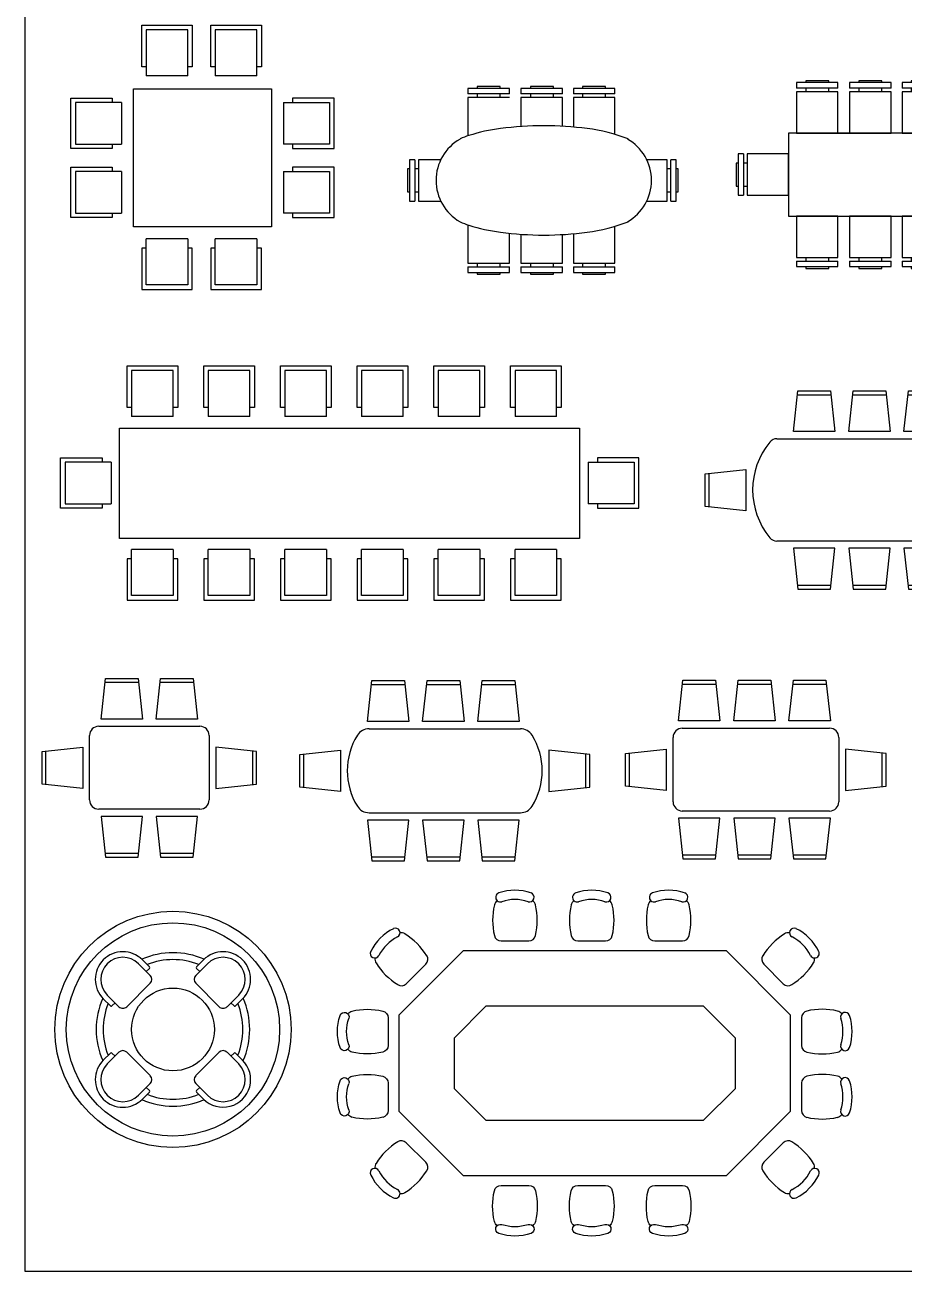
# Model space of a CAD drawing. Header units: millimetres. Extents: x 203.7 to 271.7, y 165.9 to 194.2.
# Drawn here: x 226.74 to 236.3, y 166.05 to 179.6 of the extents above; entities that cross this region are included whole.
import ezdxf

# ---------------------------------------------------------------- set-up
doc = ezdxf.new("R2010")
doc.units = ezdxf.units.MM
doc.layers.add('MUEBLE', color=8, linetype='Continuous')
doc.layers.add('MURO-ACTUALES', color=1, linetype='Continuous')

# ---------------------------------------------------------------- blocks, each defined once
blk = doc.blocks.new('SILLA-VI')
at = {"layer": 'MUEBLE'}
blk.add_line((-0.15, -0.275), (0.15, -0.275), dxfattribs=at)
for centre, radius, start, end in [((0, -0.275), 0.55, 71.5114, 108.4886), ((-0.15, 0.1), 0.075, 124.1222, 167.5099), ((-0.159, 0.199), 0.05, 108.4886, 288.4886), ((0, -0.275), 0.45, 71.5114, 108.4886), ((0.159, 0.199), 0.05, 251.5114, 71.5114), ((0.15, 0.1), 0.075, 12.4901, 55.8778), ((0.508, -0.05), 0.75, 167.1255, 192.8745), ((-0.508, -0.05), 0.75, 347.1255, 12.8745), ((-0.15, -0.2), 0.075, 192.4901, 270), ((0.15, -0.2), 0.075, 270, 347.5099)]:
    blk.add_arc(centre, radius, start, end, dxfattribs=at)
blk = doc.blocks.new('MESA-25')
at = {"layer": 'MUEBLE'}
for p, q in [((-2.091, 0.535), (-1.393, 1.233)), ((-1.393, 1.233), (1.46, 1.233)), ((1.46, 1.233), (2.158, 0.535)), ((-1.802, 1.085), (-2.014, 0.873)), ((1.869, 1.085), (2.082, 0.873)), ((-1.491, 0.286), (-1.145, 0.633)), ((-1.145, 0.633), (1.212, 0.633)), ((1.212, 0.633), (1.558, 0.286)), ((-2.091, -0.517), (-2.091, 0.535)), ((2.158, 0.535), (2.158, -0.517)), ((-1.491, -0.268), (-1.491, 0.286)), ((1.558, 0.286), (1.558, -0.268)), ((-1.145, -0.615), (-1.491, -0.268)), ((1.558, -0.268), (1.212, -0.615)), ((-1.393, -1.215), (-2.091, -0.517)), ((2.158, -0.517), (1.46, -1.215)), ((1.212, -0.615), (-1.145, -0.615)), ((-1.802, -1.067), (-2.014, -0.855)), ((1.869, -1.067), (2.082, -0.855)), ((1.46, -1.215), (-1.393, -1.215))]:
    blk.add_line(p, q, dxfattribs=at)
for centre, radius, start, end in [((-1.908, 0.979), 0.55, 116.5114, 153.4886), ((-1.908, 0.979), 0.45, 116.5114, 153.4886), ((-2.132, 1.427), 0.05, 296.5114, 116.5114), ((-2.068, 1.351), 0.075, 57.4901, 100.8778), ((-2.427, 0.779), 0.75, 32.1255, 57.8745), ((2.494, 0.779), 0.75, 122.1255, 147.8745), ((2.135, 1.351), 0.075, 79.1222, 122.5099), ((2.199, 1.427), 0.05, 63.4886, 243.4886), ((1.976, 0.979), 0.45, 26.5114, 63.4886), ((1.976, 0.979), 0.55, 26.5114, 63.4886), ((-2.356, 1.203), 0.05, 153.4886, 333.4886), ((2.423, 1.203), 0.05, 206.5114, 26.5114), ((-2.28, 1.139), 0.075, 169.1222, 212.5099), ((-1.708, 1.498), 0.75, 212.1255, 237.8745), ((-1.855, 1.139), 0.075, 315, 32.5099), ((1.923, 1.139), 0.075, 147.4901, 225), ((1.775, 1.498), 0.75, 302.1255, 327.8745), ((2.347, 1.139), 0.075, 327.4901, 10.8778), ((-2.068, 0.926), 0.075, 237.4901, 315), ((2.135, 0.926), 0.075, 225, 302.5099), ((-1.708, -1.48), 0.75, 122.1255, 147.8745), ((-2.068, -0.908), 0.075, 45, 122.5099), ((2.135, -0.908), 0.075, 57.4901, 135), ((1.775, -1.48), 0.75, 32.1255, 57.8745), ((-2.28, -1.12), 0.075, 147.4901, 190.8778), ((-1.855, -1.12), 0.075, 327.4901, 45), ((1.923, -1.12), 0.075, 135, 212.5099), ((2.347, -1.12), 0.075, 349.1222, 32.5099), ((-2.356, -1.184), 0.05, 26.5114, 206.5114), ((-1.908, -0.961), 0.55, 206.5114, 243.4886), ((-1.908, -0.961), 0.45, 206.5114, 243.4886), ((-2.427, -0.761), 0.75, 302.1255, 327.8745), ((2.494, -0.761), 0.75, 212.1255, 237.8745), ((1.976, -0.961), 0.45, 296.5114, 333.4886), ((1.976, -0.961), 0.55, 296.5114, 333.4886), ((2.423, -1.184), 0.05, 333.4886, 153.4886), ((-2.132, -1.409), 0.05, 243.4886, 63.4886), ((-2.068, -1.332), 0.075, 259.1222, 302.5099), ((2.135, -1.332), 0.075, 237.4901, 280.8778), ((2.199, -1.409), 0.05, 116.5114, 296.5114)]:
    blk.add_arc(centre, radius, start, end, dxfattribs=at)
for p in [(-0.834, 1.613), (0.001, 1.613), (0.836, 1.613)]:
    blk.add_blockref('SILLA-VI', p, dxfattribs=at)
at = {"layer": 'MUEBLE', "xscale": -1}
for p, rotation in [((-2.487, 0.353), 90), ((-2.487, -0.356), 90), ((-0.834, -1.594), 180), ((0.001, -1.594), 180), ((0.836, -1.594), 180)]:
    blk.add_blockref('SILLA-VI', p, dxfattribs=dict(at, rotation=rotation))
at = {"layer": 'MUEBLE', "rotation": 270}
for p in [(2.555, 0.353), (2.555, -0.356)]:
    blk.add_blockref('SILLA-VI', p, dxfattribs=at)
blk = doc.blocks.new('ME-25')
at = {"layer": 'MUEBLE'}
blk.add_blockref('MESA-25', (0.119, 0.008), dxfattribs=at)
blk = doc.blocks.new('MESA-15')
at = {"layer": 'MUEBLE'}
for p, q in [((-1.151, 0.612), (-1.103, 1.055)), ((-1.108, 1.012), (-0.744, 1.012)), ((-1.103, 1.055), (-0.749, 1.055)), ((-0.749, 1.055), (-0.701, 0.612)), ((-0.551, 0.612), (-0.503, 1.055)), ((-0.508, 1.012), (-0.144, 1.012)), ((-0.503, 1.055), (-0.149, 1.055)), ((-0.149, 1.055), (-0.101, 0.612)), ((0.049, 0.612), (0.097, 1.055)), ((0.092, 1.012), (0.456, 1.012)), ((0.097, 1.055), (0.451, 1.055)), ((0.451, 1.055), (0.499, 0.612)), ((0.649, 0.612), (0.697, 1.055)), ((0.692, 1.012), (1.056, 1.012)), ((0.697, 1.055), (1.051, 1.055)), ((1.051, 1.055), (1.099, 0.612)), ((-0.701, 0.612), (-1.151, 0.612)), ((-0.101, 0.612), (-0.551, 0.612)), ((0.499, 0.612), (0.049, 0.612)), ((1.099, 0.612), (0.649, 0.612)), ((-1.331, 0.533), (1.279, 0.533)), ((-2.111, 0.152), (-1.668, 0.2)), ((-2.111, -0.203), (-2.111, 0.152)), ((-2.068, -0.207), (-2.068, 0.157)), ((-1.668, 0.2), (-1.668, -0.25)), ((1.616, 0.2), (1.616, -0.25)), ((2.059, 0.152), (1.616, 0.2)), ((2.016, -0.207), (2.016, 0.157)), ((2.059, -0.203), (2.059, 0.152)), ((-1.668, -0.25), (-2.111, -0.203)), ((1.616, -0.25), (2.059, -0.203)), ((1.279, -0.579), (-1.331, -0.579)), ((-0.701, -0.657), (-1.151, -0.657)), ((-1.151, -0.657), (-1.103, -1.1)), ((-0.749, -1.1), (-0.701, -0.657)), ((-0.101, -0.657), (-0.551, -0.657)), ((-0.551, -0.657), (-0.503, -1.1)), ((-0.149, -1.1), (-0.101, -0.657)), ((0.499, -0.657), (0.049, -0.657)), ((0.049, -0.657), (0.097, -1.1)), ((0.451, -1.1), (0.499, -0.657)), ((1.099, -0.657), (0.649, -0.657)), ((0.649, -0.657), (0.697, -1.1)), ((1.051, -1.1), (1.099, -0.657)), ((-1.108, -1.057), (-0.744, -1.057)), ((-0.508, -1.057), (-0.144, -1.057)), ((0.092, -1.057), (0.456, -1.057)), ((0.692, -1.057), (1.056, -1.057)), ((-1.103, -1.1), (-0.749, -1.1)), ((-0.503, -1.1), (-0.149, -1.1)), ((0.097, -1.1), (0.451, -1.1)), ((0.697, -1.1), (1.051, -1.1))]:
    blk.add_line(p, q, dxfattribs=at)
for centre, radius, start, end in [((-0.78, -0.023), 0.815, 140.3976, 219.6024), ((-1.331, 0.433), 0.1, 90, 140.3976), ((1.279, 0.433), 0.1, 39.6024, 90), ((0.728, -0.023), 0.815, 320.3976, 39.6024), ((-1.331, -0.479), 0.1, 219.6024, 270), ((1.279, -0.479), 0.1, 270, 320.3976)]:
    blk.add_arc(centre, radius, start, end, dxfattribs=at)
blk = doc.blocks.new('ME-15')
at = {"layer": 'MUEBLE'}
blk.add_blockref('MESA-15', (0.173, 0.182), dxfattribs=at)
blk = doc.blocks.new('ME-11')
at = {"layer": 'MUEBLE'}
for p, q in [((-0.344, 1.096), (-0.594, 1.096)), ((-0.594, 1.096), (-0.594, 1.076)), ((-0.344, 1.076), (-0.344, 1.096)), ((0.234, 1.096), (-0.016, 1.096)), ((-0.016, 1.096), (-0.016, 1.076)), ((0.234, 1.076), (0.234, 1.096)), ((0.802, 1.096), (0.552, 1.096)), ((0.552, 1.096), (0.552, 1.076)), ((0.802, 1.076), (0.802, 1.096)), ((-0.244, 1.076), (-0.694, 1.076)), ((-0.694, 1.076), (-0.694, 1.016)), ((-0.244, 1.016), (-0.694, 1.016)), ((-0.694, 0.976), (-0.694, 0.526)), ((-0.244, 0.976), (-0.694, 0.976)), ((-0.594, 1.016), (-0.594, 0.976)), ((-0.344, 0.976), (-0.344, 1.016)), ((-0.244, 1.016), (-0.244, 1.076)), ((-0.244, 0.526), (-0.244, 0.976)), ((-0.118, 1.076), (-0.118, 1.016)), ((0.334, 1.076), (-0.118, 1.076)), ((0.334, 1.016), (-0.118, 1.016)), ((-0.118, 0.976), (-0.118, 0.526)), ((0.334, 0.976), (-0.118, 0.976)), ((-0.016, 1.016), (-0.016, 0.976)), ((0.234, 0.976), (0.234, 1.016)), ((0.334, 1.016), (0.334, 1.076)), ((0.334, 0.526), (0.334, 0.976)), ((0.452, 1.076), (0.452, 1.016)), ((0.902, 1.076), (0.452, 1.076)), ((0.902, 1.016), (0.452, 1.016)), ((0.452, 0.976), (0.452, 0.526)), ((0.902, 0.976), (0.452, 0.976)), ((0.552, 1.016), (0.552, 0.976)), ((0.802, 0.976), (0.802, 1.016)), ((0.902, 1.016), (0.902, 1.076)), ((0.902, 0.526), (0.902, 0.976)), ((-0.78, 0.526), (-0.78, -0.374)), ((1.02, 0.526), (-0.78, 0.526)), ((-0.694, 0.526), (-0.244, 0.526)), ((-0.243, 0.526), (0.334, 0.526)), ((0.452, 0.526), (0.902, 0.526)), ((1.02, 0.526), (1.02, -0.374)), ((-1.33, 0.301), (-1.33, -0.149)), ((-1.27, 0.301), (-1.33, 0.301)), ((-1.27, 0.301), (-1.27, -0.149)), ((-1.23, 0.301), (-1.23, -0.149)), ((-0.78, 0.301), (-1.23, 0.301)), ((-0.78, -0.149), (-0.78, 0.301)), ((1.02, 0.301), (1.02, -0.149)), ((1.47, 0.301), (1.02, 0.301)), ((1.47, -0.149), (1.47, 0.301)), ((1.51, -0.149), (1.51, 0.301)), ((1.57, 0.301), (1.51, 0.301)), ((1.57, -0.149), (1.57, 0.301)), ((-1.35, 0.201), (-1.35, -0.049)), ((-1.33, 0.201), (-1.35, 0.201)), ((-1.23, 0.201), (-1.27, 0.201)), ((1.51, 0.201), (1.47, 0.201)), ((1.59, 0.201), (1.57, 0.201)), ((1.59, -0.049), (1.59, 0.201)), ((-1.35, -0.049), (-1.33, -0.049)), ((-1.27, -0.049), (-1.23, -0.049)), ((1.47, -0.049), (1.51, -0.049)), ((1.57, -0.049), (1.59, -0.049)), ((-1.33, -0.149), (-1.27, -0.149)), ((-1.23, -0.149), (-0.78, -0.149)), ((1.02, -0.149), (1.47, -0.149)), ((1.51, -0.149), (1.57, -0.149)), ((-0.78, -0.374), (1.02, -0.374)), ((-0.244, -0.374), (-0.694, -0.374)), ((-0.694, -0.374), (-0.694, -0.824)), ((-0.244, -0.824), (-0.244, -0.374)), ((0.334, -0.374), (-0.118, -0.374)), ((-0.118, -0.374), (-0.118, -0.824)), ((0.334, -0.824), (0.334, -0.374)), ((0.902, -0.374), (0.452, -0.374)), ((0.452, -0.374), (0.452, -0.824)), ((0.902, -0.824), (0.902, -0.374)), ((-0.694, -0.824), (-0.244, -0.824)), ((-0.694, -0.864), (-0.244, -0.864)), ((-0.694, -0.864), (-0.694, -0.924)), ((-0.694, -0.924), (-0.244, -0.924)), ((-0.594, -0.824), (-0.594, -0.864)), ((-0.594, -0.924), (-0.594, -0.944)), ((-0.594, -0.944), (-0.344, -0.944)), ((-0.344, -0.864), (-0.344, -0.824)), ((-0.344, -0.944), (-0.344, -0.924)), ((-0.244, -0.924), (-0.244, -0.864)), ((-0.118, -0.824), (0.334, -0.824)), ((-0.118, -0.864), (0.334, -0.864)), ((-0.118, -0.864), (-0.118, -0.924)), ((-0.118, -0.924), (0.334, -0.924)), ((-0.016, -0.824), (-0.016, -0.864)), ((-0.016, -0.924), (-0.016, -0.944)), ((-0.016, -0.944), (0.234, -0.944)), ((0.234, -0.864), (0.234, -0.824)), ((0.234, -0.944), (0.234, -0.924)), ((0.334, -0.924), (0.334, -0.864)), ((0.452, -0.824), (0.902, -0.824)), ((0.452, -0.864), (0.902, -0.864)), ((0.452, -0.864), (0.452, -0.924)), ((0.452, -0.924), (0.902, -0.924)), ((0.552, -0.824), (0.552, -0.864)), ((0.552, -0.924), (0.552, -0.944)), ((0.552, -0.944), (0.802, -0.944)), ((0.802, -0.864), (0.802, -0.824)), ((0.802, -0.944), (0.802, -0.924)), ((0.902, -0.924), (0.902, -0.864))]:
    blk.add_line(p, q, dxfattribs=at)
blk = doc.blocks.new('ME-10')
at = {"layer": 'MUEBLE'}
for p, q in [((-0.952, 1.113), (-0.952, 1.053)), ((-0.502, 1.113), (-0.952, 1.113)), ((-0.602, 1.133), (-0.852, 1.133)), ((-0.852, 1.133), (-0.852, 1.113)), ((-0.602, 1.113), (-0.602, 1.133)), ((-0.502, 1.053), (-0.502, 1.113)), ((0.076, 1.113), (-0.376, 1.113)), ((-0.376, 1.113), (-0.376, 1.053)), ((-0.024, 1.133), (-0.274, 1.133)), ((-0.274, 1.133), (-0.274, 1.113)), ((-0.024, 1.113), (-0.024, 1.133)), ((0.076, 1.053), (0.076, 1.113)), ((0.644, 1.113), (0.194, 1.113)), ((0.194, 1.113), (0.194, 1.053)), ((0.544, 1.133), (0.294, 1.133)), ((0.294, 1.133), (0.294, 1.113)), ((0.544, 1.113), (0.544, 1.133)), ((0.644, 1.053), (0.644, 1.113)), ((-0.502, 1.053), (-0.952, 1.053)), ((-0.952, 1.013), (-0.952, 0.597)), ((-0.502, 1.013), (-0.952, 1.013)), ((-0.852, 1.053), (-0.852, 1.013)), ((-0.602, 1.013), (-0.602, 1.053)), ((0.076, 1.053), (-0.376, 1.053)), ((-0.376, 1.013), (-0.376, 0.699)), ((0.076, 1.013), (-0.376, 1.013)), ((-0.274, 1.053), (-0.274, 1.013)), ((-0.024, 1.013), (-0.024, 1.053)), ((0.076, 0.702), (0.076, 1.013)), ((0.644, 1.053), (0.194, 1.053)), ((0.644, 1.013), (0.194, 1.013)), ((0.194, 1.013), (0.194, 0.693)), ((0.294, 1.053), (0.294, 1.013)), ((0.544, 1.013), (0.544, 1.053)), ((0.644, 0.613), (0.644, 1.013)), ((-1.589, 0.338), (-1.589, -0.112)), ((-1.529, 0.338), (-1.589, 0.338)), ((-1.529, 0.338), (-1.529, -0.112)), ((-1.489, 0.338), (-1.489, -0.112)), ((-1.248, 0.338), (-1.489, 0.338)), ((1.211, 0.338), (0.991, 0.338)), ((1.211, -0.112), (1.211, 0.338)), ((1.251, -0.112), (1.251, 0.338)), ((1.311, 0.338), (1.251, 0.338)), ((1.311, -0.112), (1.311, 0.338)), ((-1.609, 0.238), (-1.609, -0.012)), ((-1.589, 0.238), (-1.609, 0.238)), ((-1.489, 0.238), (-1.529, 0.238)), ((1.251, 0.238), (1.211, 0.238)), ((1.331, 0.238), (1.311, 0.238)), ((1.331, -0.012), (1.331, 0.238)), ((-1.609, -0.012), (-1.589, -0.012)), ((-1.589, -0.112), (-1.529, -0.112)), ((-1.529, -0.012), (-1.489, -0.012)), ((-1.489, -0.112), (-1.248, -0.112)), ((0.991, -0.112), (1.211, -0.112)), ((1.211, -0.012), (1.251, -0.012)), ((1.251, -0.112), (1.311, -0.112)), ((1.311, -0.012), (1.331, -0.012)), ((-0.952, -0.37), (-0.952, -0.787)), ((0.644, -0.787), (0.644, -0.386)), ((-0.502, -0.787), (-0.502, -0.462)), ((-0.376, -0.472), (-0.376, -0.787)), ((0.076, -0.787), (0.076, -0.475)), ((0.194, -0.467), (0.194, -0.787)), ((-0.952, -0.787), (-0.502, -0.787)), ((-0.852, -0.787), (-0.852, -0.827)), ((-0.602, -0.827), (-0.602, -0.787)), ((-0.376, -0.787), (0.076, -0.787)), ((-0.274, -0.787), (-0.274, -0.827)), ((-0.024, -0.827), (-0.024, -0.787)), ((0.194, -0.787), (0.644, -0.787)), ((0.294, -0.787), (0.294, -0.827)), ((0.544, -0.827), (0.544, -0.787)), ((-0.952, -0.827), (-0.502, -0.827)), ((-0.952, -0.827), (-0.952, -0.887)), ((-0.952, -0.887), (-0.502, -0.887)), ((-0.852, -0.887), (-0.852, -0.907)), ((-0.852, -0.907), (-0.602, -0.907)), ((-0.602, -0.907), (-0.602, -0.887)), ((-0.502, -0.887), (-0.502, -0.827)), ((-0.376, -0.827), (0.076, -0.827)), ((-0.376, -0.827), (-0.376, -0.887)), ((-0.376, -0.887), (0.076, -0.887)), ((-0.274, -0.887), (-0.274, -0.907)), ((-0.274, -0.907), (-0.024, -0.907)), ((-0.024, -0.907), (-0.024, -0.887)), ((0.076, -0.887), (0.076, -0.827)), ((0.194, -0.827), (0.644, -0.827)), ((0.194, -0.827), (0.194, -0.887)), ((0.194, -0.887), (0.644, -0.887)), ((0.294, -0.887), (0.294, -0.907)), ((0.294, -0.907), (0.544, -0.907)), ((0.544, -0.907), (0.544, -0.887)), ((0.644, -0.887), (0.644, -0.827))]:
    blk.add_line(p, q, dxfattribs=at)
for centre, radius, start, end in [((-0.128, -2.897), 3.604, 90, 97.5169), ((-0.128, -2.897), 3.604, 82.4831, 90), ((-0.781, 0.113), 0.518, 119.7736, 240.2264), ((-0.662, -0.277), 0.921, 107.6698, 114.1273), ((-0.341, -1.284), 1.978, 97.5169, 107.6698), ((0.084, -1.284), 1.978, 69.0857, 82.4831), ((0.524, 0.113), 0.518, 299.7736, 60.2264), ((-0.662, 0.504), 0.921, 245.8727, 252.3302), ((-0.341, 1.511), 1.978, 252.3302, 262.4831), ((0.084, 1.511), 1.978, 277.5169, 290.9143), ((-0.128, 3.123), 3.604, 262.4831, 270), ((-0.128, 3.123), 3.604, 270, 277.5169)]:
    blk.add_arc(centre, radius, start, end, dxfattribs=at)
blk = doc.blocks.new('ME-9')
at = {"layer": 'MUEBLE'}
for p, q in [((-0.533, 0.898), (-0.533, 1.348)), ((-0.533, 1.348), (0.017, 1.348)), ((-0.483, 1.298), (-0.483, 0.798)), ((-0.033, 1.298), (-0.483, 1.298)), ((-0.033, 0.798), (-0.033, 1.298)), ((0.017, 1.348), (0.017, 0.898)), ((0.217, 0.898), (0.217, 1.348)), ((0.217, 1.348), (0.767, 1.348)), ((0.267, 1.298), (0.267, 0.798)), ((0.717, 1.298), (0.267, 1.298)), ((0.717, 0.798), (0.717, 1.298)), ((0.767, 1.348), (0.767, 0.898)), ((-0.483, 0.898), (-0.533, 0.898)), ((0.017, 0.898), (-0.033, 0.898)), ((0.267, 0.898), (0.217, 0.898)), ((0.767, 0.898), (0.717, 0.898)), ((-0.033, 0.798), (-0.483, 0.798)), ((0.717, 0.798), (0.267, 0.798)), ((-1.303, 0.007), (-1.303, 0.557)), ((-1.303, 0.557), (-0.853, 0.557)), ((-0.853, 0.557), (-0.853, 0.507)), ((-0.624, 0.656), (-0.624, -0.844)), ((-0.622, -0.844), (-0.622, 0.656)), ((-0.622, 0.656), (0.878, 0.656)), ((-0.622, 0.656), (-0.622, 0.656)), ((0.878, 0.656), (0.878, -0.844)), ((1.557, 0.557), (1.107, 0.557)), ((1.107, 0.557), (1.107, 0.507)), ((1.557, 0.007), (1.557, 0.557)), ((-1.253, 0.507), (-1.253, 0.057)), ((-0.753, 0.507), (-1.253, 0.507)), ((-0.753, 0.507), (-0.753, 0.057)), ((1.007, 0.507), (1.507, 0.507)), ((1.007, 0.507), (1.007, 0.057)), ((1.507, 0.507), (1.507, 0.057)), ((-0.853, 0.007), (-1.303, 0.007)), ((-1.253, 0.057), (-0.753, 0.057)), ((-0.853, 0.057), (-0.853, 0.007)), ((1.507, 0.057), (1.007, 0.057)), ((1.107, 0.057), (1.107, 0.007)), ((1.107, 0.007), (1.557, 0.007)), ((-1.303, -0.743), (-1.303, -0.193)), ((-1.303, -0.193), (-0.853, -0.193)), ((-1.253, -0.243), (-1.253, -0.693)), ((-0.753, -0.243), (-1.253, -0.243)), ((-0.853, -0.193), (-0.853, -0.243)), ((-0.753, -0.243), (-0.753, -0.693)), ((1.007, -0.243), (1.507, -0.243)), ((1.007, -0.243), (1.007, -0.693)), ((1.107, -0.193), (1.107, -0.243)), ((1.557, -0.193), (1.107, -0.193)), ((1.507, -0.243), (1.507, -0.693)), ((1.557, -0.743), (1.557, -0.193)), ((-0.853, -0.743), (-1.303, -0.743)), ((-1.253, -0.693), (-0.753, -0.693)), ((-0.853, -0.693), (-0.853, -0.743)), ((1.507, -0.693), (1.007, -0.693)), ((1.107, -0.693), (1.107, -0.743)), ((1.107, -0.743), (1.557, -0.743)), ((0.878, -0.844), (-0.622, -0.844)), ((-0.533, -1.074), (-0.533, -1.524)), ((-0.483, -1.074), (-0.533, -1.074)), ((-0.483, -1.474), (-0.483, -0.974)), ((-0.033, -0.974), (-0.483, -0.974)), ((-0.033, -0.974), (-0.033, -1.474)), ((0.017, -1.074), (-0.033, -1.074)), ((0.017, -1.524), (0.017, -1.074)), ((0.217, -1.074), (0.217, -1.524)), ((0.267, -1.074), (0.217, -1.074)), ((0.267, -1.474), (0.267, -0.974)), ((0.717, -0.974), (0.267, -0.974)), ((0.717, -0.974), (0.717, -1.474)), ((0.767, -1.074), (0.717, -1.074)), ((0.767, -1.524), (0.767, -1.074)), ((-0.033, -1.474), (-0.483, -1.474)), ((0.717, -1.474), (0.267, -1.474)), ((-0.533, -1.524), (0.017, -1.524)), ((0.217, -1.524), (0.767, -1.524))]:
    blk.add_line(p, q, dxfattribs=at)
blk = doc.blocks.new('MESA-24')
at = {"layer": 'MUEBLE'}
for p, q in [((-0.239, 0.585), (-0.366, 0.713)), ((-0.247, 0.679), (-0.324, 0.755)), ((0.384, 0.713), (0.256, 0.585)), ((0.265, 0.679), (0.341, 0.755)), ((-0.281, 0.628), (-0.247, 0.662)), ((0.265, 0.662), (0.299, 0.628)), ((-0.493, 0.246), (-0.239, 0.501)), ((0.256, 0.501), (0.511, 0.246)), ((-0.671, 0.255), (-0.748, 0.331)), ((-0.705, 0.373), (-0.578, 0.246)), ((-0.654, 0.255), (-0.621, 0.289)), ((0.596, 0.246), (0.723, 0.373)), ((0.638, 0.289), (0.672, 0.255)), ((0.689, 0.255), (0.765, 0.331)), ((-0.671, -0.257), (-0.748, -0.334)), ((-0.578, -0.249), (-0.705, -0.376)), ((-0.621, -0.291), (-0.654, -0.257)), ((-0.239, -0.503), (-0.493, -0.249)), ((0.511, -0.249), (0.256, -0.503)), ((0.723, -0.376), (0.596, -0.249)), ((0.672, -0.257), (0.638, -0.291)), ((0.689, -0.257), (0.765, -0.334)), ((-0.366, -0.716), (-0.239, -0.588)), ((-0.247, -0.665), (-0.281, -0.631)), ((0.256, -0.588), (0.384, -0.716)), ((0.299, -0.631), (0.265, -0.665)), ((-0.247, -0.682), (-0.324, -0.758)), ((0.265, -0.682), (0.341, -0.758))]:
    blk.add_line(p, q, dxfattribs=at)
for radius in [1.284, 1.159, 0.45]:
    blk.add_circle((0.009, -0.001), radius, dxfattribs=at)
for centre, radius, start, end in [((-0.536, 0.543), 0.3, 45, 225), ((0.009, -0.001), 0.834, 66.0656, 113.9344), ((0.553, 0.543), 0.3, 315, 135), ((-0.536, 0.543), 0.24, 45.0001, 224.9999), ((0.009, -0.001), 0.759, 68.2723, 111.7277), ((-0.256, 0.67), 0.012, 315, 45), ((0.273, 0.67), 0.012, 135, 225), ((0.553, 0.543), 0.24, 315.0001, 134.9999), ((-0.281, 0.543), 0.06, 315, 45), ((0.299, 0.543), 0.06, 135, 225), ((0.009, -0.001), 0.834, 156.0656, 203.9344), ((0.009, -0.001), 0.759, 158.2723, 201.7277), ((0.009, -0.001), 0.759, 338.2723, 21.7277), ((0.009, -0.001), 0.834, 336.0656, 23.9344), ((-0.663, 0.263), 0.012, 225, 315), ((-0.536, 0.289), 0.06, 225, 315), ((0.553, 0.289), 0.06, 225, 315), ((0.681, 0.263), 0.012, 225, 315), ((-0.663, -0.266), 0.012, 45, 135), ((-0.536, -0.291), 0.06, 45, 135), ((0.553, -0.291), 0.06, 45, 135), ((0.681, -0.266), 0.012, 45, 135), ((-0.536, -0.546), 0.3, 135, 315), ((-0.536, -0.546), 0.24, 135.0001, 314.9999), ((0.553, -0.546), 0.3, 225, 45), ((0.553, -0.546), 0.24, 225.0001, 44.9999), ((-0.281, -0.546), 0.06, 315, 45), ((0.299, -0.546), 0.06, 135, 225), ((-0.256, -0.673), 0.012, 315, 45), ((0.273, -0.673), 0.012, 135, 225), ((0.009, -0.001), 0.834, 246.0656, 293.9344), ((0.009, -0.001), 0.759, 248.2723, 291.7277)]:
    blk.add_arc(centre, radius, start, end, dxfattribs=at)
blk = doc.blocks.new('ME-24')
at = {"layer": 'MUEBLE'}
blk.add_blockref('MESA-24', (0.077, 0.05), dxfattribs=at)
blk = doc.blocks.new('MESA-18')
at = {"layer": 'MUEBLE'}
for p, q in [((-0.518, 0.508), (-0.47, 0.951)), ((-0.47, 0.951), (-0.115, 0.951)), ((-0.115, 0.951), (-0.068, 0.508)), ((0.082, 0.508), (0.13, 0.951)), ((0.13, 0.951), (0.485, 0.951)), ((0.485, 0.951), (0.532, 0.508)), ((-0.475, 0.908), (-0.111, 0.908)), ((0.125, 0.908), (0.489, 0.908)), ((-0.543, 0.43), (0.557, 0.43)), ((-0.068, 0.508), (-0.518, 0.508)), ((0.532, 0.508), (0.082, 0.508)), ((-0.643, -0.37), (-0.643, 0.33)), ((0.657, 0.33), (0.657, -0.37)), ((-1.159, 0.155), (-0.716, 0.202)), ((-1.159, -0.2), (-1.159, 0.155)), ((-1.116, -0.205), (-1.116, 0.159)), ((-0.716, 0.202), (-0.716, -0.248)), ((1.173, 0.155), (0.731, 0.202)), ((0.731, 0.202), (0.731, -0.248)), ((1.131, -0.205), (1.131, 0.159)), ((1.173, -0.2), (1.173, 0.155)), ((-0.716, -0.248), (-1.159, -0.2)), ((0.731, -0.248), (1.173, -0.2)), ((0.557, -0.47), (-0.543, -0.47)), ((-0.068, -0.549), (-0.518, -0.549)), ((-0.518, -0.549), (-0.47, -0.992)), ((-0.115, -0.992), (-0.068, -0.549)), ((0.532, -0.549), (0.082, -0.549)), ((0.082, -0.549), (0.13, -0.992)), ((0.485, -0.992), (0.532, -0.549)), ((-0.475, -0.949), (-0.111, -0.949)), ((-0.47, -0.992), (-0.115, -0.992)), ((0.125, -0.949), (0.489, -0.949)), ((0.13, -0.992), (0.485, -0.992))]:
    blk.add_line(p, q, dxfattribs=at)
for centre, start, end in [((-0.543, 0.33), 90, 180), ((0.557, 0.33), 0, 90), ((-0.543, -0.37), 180, 270), ((0.557, -0.37), 270, 360)]:
    blk.add_arc(centre, 0.1, start, end, dxfattribs=at)
blk = doc.blocks.new('ME-18')
at = {"layer": 'MUEBLE'}
blk.add_blockref('MESA-18', (-0.005, 0.018), dxfattribs=at)
blk = doc.blocks.new('ME-14')
at = {"layer": 'MUEBLE'}
for p, q in [((-2.248, 0.805), (-2.248, 1.255)), ((-2.248, 1.255), (-1.698, 1.255)), ((-1.698, 1.255), (-1.698, 0.805)), ((-1.415, 0.805), (-1.415, 1.255)), ((-1.415, 1.255), (-0.865, 1.255)), ((-0.865, 1.255), (-0.865, 0.805)), ((-0.582, 0.805), (-0.582, 1.255)), ((-0.582, 1.255), (-0.032, 1.255)), ((-0.032, 1.255), (-0.032, 0.805)), ((0.251, 0.805), (0.251, 1.255)), ((0.251, 1.255), (0.801, 1.255)), ((0.801, 1.255), (0.801, 0.805)), ((1.084, 0.805), (1.084, 1.255)), ((1.084, 1.255), (1.634, 1.255)), ((1.634, 1.255), (1.634, 0.805)), ((1.917, 0.805), (1.917, 1.255)), ((1.917, 1.255), (2.467, 1.255)), ((2.467, 1.255), (2.467, 0.805)), ((-2.198, 1.205), (-2.198, 0.705)), ((-1.748, 1.205), (-2.198, 1.205)), ((-1.748, 0.705), (-1.748, 1.205)), ((-1.365, 1.205), (-1.365, 0.705)), ((-0.915, 1.205), (-1.365, 1.205)), ((-0.915, 0.705), (-0.915, 1.205)), ((-0.532, 1.205), (-0.532, 0.705)), ((-0.082, 1.205), (-0.532, 1.205)), ((-0.082, 0.705), (-0.082, 1.205)), ((0.751, 1.205), (0.301, 1.205)), ((0.301, 1.205), (0.301, 0.705)), ((0.751, 0.705), (0.751, 1.205)), ((1.134, 1.205), (1.134, 0.705)), ((1.584, 1.205), (1.134, 1.205)), ((1.584, 0.705), (1.584, 1.205)), ((2.417, 1.205), (1.967, 1.205)), ((1.967, 1.205), (1.967, 0.705)), ((2.417, 0.705), (2.417, 1.205)), ((-2.198, 0.805), (-2.248, 0.805)), ((-1.748, 0.705), (-2.198, 0.705)), ((-1.698, 0.805), (-1.748, 0.805)), ((-1.365, 0.805), (-1.415, 0.805)), ((-0.915, 0.705), (-1.365, 0.705)), ((-0.865, 0.805), (-0.915, 0.805)), ((-0.532, 0.805), (-0.582, 0.805)), ((-0.082, 0.705), (-0.532, 0.705)), ((-0.032, 0.805), (-0.082, 0.805)), ((0.301, 0.805), (0.251, 0.805)), ((0.751, 0.705), (0.301, 0.705)), ((0.801, 0.805), (0.751, 0.805)), ((1.134, 0.805), (1.084, 0.805)), ((1.584, 0.705), (1.134, 0.705)), ((1.634, 0.805), (1.584, 0.805)), ((1.967, 0.805), (1.917, 0.805)), ((2.417, 0.705), (1.967, 0.705)), ((2.467, 0.805), (2.417, 0.805)), ((-2.331, 0.579), (2.669, 0.579)), ((-2.331, -0.621), (-2.331, 0.579)), ((2.669, 0.579), (2.669, -0.621)), ((-2.97, -0.292), (-2.97, 0.258)), ((-2.97, 0.258), (-2.52, 0.258)), ((-2.92, 0.208), (-2.92, -0.242)), ((-2.42, 0.208), (-2.92, 0.208)), ((-2.52, 0.258), (-2.52, 0.208)), ((-2.42, 0.208), (-2.42, -0.242)), ((2.762, 0.208), (2.762, -0.242)), ((2.762, 0.208), (3.262, 0.208)), ((3.312, 0.258), (2.862, 0.258)), ((2.862, 0.258), (2.862, 0.208)), ((3.262, 0.208), (3.262, -0.242)), ((3.312, -0.292), (3.312, 0.258)), ((-2.92, -0.242), (-2.42, -0.242)), ((-2.52, -0.242), (-2.52, -0.292)), ((3.262, -0.242), (2.762, -0.242)), ((2.862, -0.242), (2.862, -0.292)), ((-2.52, -0.292), (-2.97, -0.292)), ((2.862, -0.292), (3.312, -0.292)), ((2.669, -0.621), (-2.331, -0.621)), ((-2.198, -1.241), (-2.198, -0.741)), ((-1.748, -0.741), (-2.198, -0.741)), ((-1.748, -0.741), (-1.748, -1.241)), ((-1.365, -1.241), (-1.365, -0.741)), ((-0.915, -0.741), (-1.365, -0.741)), ((-0.915, -0.741), (-0.915, -1.241)), ((-0.532, -1.241), (-0.532, -0.741)), ((-0.082, -0.741), (-0.532, -0.741)), ((-0.082, -0.741), (-0.082, -1.241)), ((0.751, -0.741), (0.301, -0.741)), ((0.301, -1.241), (0.301, -0.741)), ((0.751, -0.741), (0.751, -1.241)), ((1.134, -1.241), (1.134, -0.741)), ((1.584, -0.741), (1.134, -0.741)), ((1.584, -0.741), (1.584, -1.241)), ((2.417, -0.741), (1.967, -0.741)), ((1.967, -1.241), (1.967, -0.741)), ((2.417, -0.741), (2.417, -1.241)), ((-2.248, -0.841), (-2.248, -1.291)), ((-2.198, -0.841), (-2.248, -0.841)), ((-1.698, -0.841), (-1.748, -0.841)), ((-1.698, -1.291), (-1.698, -0.841)), ((-1.365, -0.841), (-1.415, -0.841)), ((-1.415, -0.841), (-1.415, -1.291)), ((-0.865, -0.841), (-0.915, -0.841)), ((-0.865, -1.291), (-0.865, -0.841)), ((-0.582, -0.841), (-0.582, -1.291)), ((-0.532, -0.841), (-0.582, -0.841)), ((-0.032, -0.841), (-0.082, -0.841)), ((-0.032, -1.291), (-0.032, -0.841)), ((0.251, -0.841), (0.251, -1.291)), ((0.301, -0.841), (0.251, -0.841)), ((0.801, -0.841), (0.751, -0.841)), ((0.801, -1.291), (0.801, -0.841)), ((1.084, -0.841), (1.084, -1.291)), ((1.134, -0.841), (1.084, -0.841)), ((1.634, -0.841), (1.584, -0.841)), ((1.634, -1.291), (1.634, -0.841)), ((1.917, -0.841), (1.917, -1.291)), ((1.967, -0.841), (1.917, -0.841)), ((2.467, -0.841), (2.417, -0.841)), ((2.467, -1.291), (2.467, -0.841)), ((-2.248, -1.291), (-1.698, -1.291)), ((-1.748, -1.241), (-2.198, -1.241)), ((-1.415, -1.291), (-0.865, -1.291)), ((-0.915, -1.241), (-1.365, -1.241)), ((-0.582, -1.291), (-0.032, -1.291)), ((-0.082, -1.241), (-0.532, -1.241)), ((0.251, -1.291), (0.801, -1.291)), ((0.751, -1.241), (0.301, -1.241)), ((1.084, -1.291), (1.634, -1.291)), ((1.584, -1.241), (1.134, -1.241)), ((1.917, -1.291), (2.467, -1.291)), ((2.417, -1.241), (1.967, -1.241))]:
    blk.add_line(p, q, dxfattribs=at)
blk = doc.blocks.new('MESA-20')
at = {"layer": 'MUEBLE'}
for p, q in [((-0.837, 0.524), (-0.789, 0.967)), ((-0.789, 0.967), (-0.435, 0.967)), ((-0.435, 0.967), (-0.387, 0.524)), ((-0.237, 0.524), (-0.189, 0.967)), ((-0.189, 0.967), (0.165, 0.967)), ((0.165, 0.967), (0.213, 0.524)), ((0.363, 0.524), (0.411, 0.967)), ((0.411, 0.967), (0.765, 0.967)), ((0.765, 0.967), (0.813, 0.524)), ((-0.794, 0.924), (-0.43, 0.924)), ((-0.194, 0.924), (0.17, 0.924)), ((0.406, 0.924), (0.77, 0.924)), ((-0.387, 0.524), (-0.837, 0.524)), ((-0.796, 0.445), (0.804, 0.445)), ((0.213, 0.524), (-0.237, 0.524)), ((0.813, 0.524), (0.363, 0.524)), ((-0.896, -0.355), (-0.896, 0.345)), ((0.904, 0.345), (0.904, -0.355)), ((-1.412, 0.17), (-0.97, 0.218)), ((-1.412, -0.184), (-1.412, 0.17)), ((-1.37, -0.189), (-1.37, 0.175)), ((-0.97, 0.218), (-0.97, -0.232)), ((1.42, 0.17), (0.977, 0.218)), ((0.977, 0.218), (0.977, -0.232)), ((1.377, -0.189), (1.377, 0.175)), ((1.42, -0.184), (1.42, 0.17)), ((-0.97, -0.232), (-1.412, -0.184)), ((0.977, -0.232), (1.42, -0.184)), ((-0.387, -0.533), (-0.837, -0.533)), ((-0.837, -0.533), (-0.789, -0.976)), ((0.804, -0.455), (-0.796, -0.455)), ((-0.435, -0.976), (-0.387, -0.533)), ((0.213, -0.533), (-0.237, -0.533)), ((-0.237, -0.533), (-0.189, -0.976)), ((0.165, -0.976), (0.213, -0.533)), ((0.813, -0.533), (0.363, -0.533)), ((0.363, -0.533), (0.411, -0.976)), ((0.765, -0.976), (0.813, -0.533)), ((-0.794, -0.933), (-0.43, -0.933)), ((-0.194, -0.933), (0.17, -0.933)), ((0.406, -0.933), (0.77, -0.933)), ((-0.789, -0.976), (-0.435, -0.976)), ((-0.189, -0.976), (0.165, -0.976)), ((0.411, -0.976), (0.765, -0.976))]:
    blk.add_line(p, q, dxfattribs=at)
for centre, start, end in [((-0.796, 0.345), 90, 180), ((0.804, 0.345), 0, 90), ((-0.796, -0.355), 180, 270), ((0.804, -0.355), 270, 0)]:
    blk.add_arc(centre, 0.1, start, end, dxfattribs=at)
blk = doc.blocks.new('ME-20')
at = {"layer": 'MUEBLE'}
blk.add_blockref('MESA-20', (-0.219, -0.018), dxfattribs=at)
blk = doc.blocks.new('MESA-19')
at = {"layer": 'MUEBLE'}
for p, q in [((-0.81, 0.508), (-0.762, 0.951)), ((-0.762, 0.951), (-0.407, 0.951)), ((-0.407, 0.951), (-0.36, 0.508)), ((-0.21, 0.508), (-0.162, 0.951)), ((-0.162, 0.951), (0.193, 0.951)), ((0.193, 0.951), (0.24, 0.508)), ((0.39, 0.508), (0.438, 0.951)), ((0.438, 0.951), (0.793, 0.951)), ((0.793, 0.951), (0.84, 0.508)), ((-0.767, 0.908), (-0.403, 0.908)), ((-0.167, 0.908), (0.197, 0.908)), ((0.433, 0.908), (0.797, 0.908)), ((-0.36, 0.508), (-0.81, 0.508)), ((-0.791, 0.429), (0.853, 0.429)), ((0.24, 0.508), (-0.21, 0.508)), ((0.84, 0.508), (0.39, 0.508)), ((-1.544, 0.147), (-1.101, 0.195)), ((-1.544, -0.208), (-1.544, 0.147)), ((-1.501, -0.212), (-1.501, 0.152)), ((-1.101, 0.195), (-1.101, -0.255)), ((1.606, 0.147), (1.163, 0.195)), ((1.163, 0.195), (1.163, -0.255)), ((1.563, -0.212), (1.563, 0.152)), ((1.606, -0.208), (1.606, 0.147)), ((-1.101, -0.255), (-1.544, -0.208)), ((1.163, -0.255), (1.606, -0.208)), ((-0.791, -0.485), (0.853, -0.485)), ((-0.36, -0.564), (-0.81, -0.564)), ((-0.81, -0.564), (-0.762, -1.006)), ((-0.407, -1.006), (-0.36, -0.564)), ((0.24, -0.564), (-0.21, -0.564)), ((-0.21, -0.564), (-0.162, -1.006)), ((0.193, -1.006), (0.24, -0.564)), ((0.84, -0.564), (0.39, -0.564)), ((0.39, -0.564), (0.438, -1.006)), ((0.793, -1.006), (0.84, -0.564)), ((-0.767, -0.964), (-0.403, -0.964)), ((-0.762, -1.006), (-0.407, -1.006)), ((-0.167, -0.964), (0.197, -0.964)), ((-0.162, -1.006), (0.193, -1.006)), ((0.433, -0.964), (0.797, -0.964)), ((0.438, -1.006), (0.793, -1.006))]:
    blk.add_line(p, q, dxfattribs=at)
for centre, radius, start, end in [((-0.791, 0.279), 0.15, 90, 148.422), ((0.853, 0.279), 0.15, 31.578, 90), ((-0.292, -0.028), 0.736, 148.422, 211.578), ((0.354, -0.028), 0.736, 328.422, 31.578), ((-0.791, -0.335), 0.15, 211.578, 270), ((0.853, -0.335), 0.15, 270, 328.422)]:
    blk.add_arc(centre, radius, start, end, dxfattribs=at)
blk = doc.blocks.new('ME-19')
at = {"layer": 'MUEBLE'}
blk.add_blockref('MESA-19', (-0.003, 0.048), dxfattribs=at)

msp = doc.modelspace()

# ---------------------------------------------------------------- linework, layer by layer
at = {"layer": 'MURO-ACTUALES'}
msp.add_lwpolyline([(226.744, 166.053), (248.444, 166.053), (248.444, 194.053), (226.744, 194.053)], close=True, dxfattribs=at)

# ---------------------------------------------------------------- block references
for name, p in [('ME-9', (228.546, 178.245)), ('ME-10', (232.51, 177.794)), ('ME-11', (235.822, 177.894)), ('ME-14', (230.102, 174.635)), ('ME-15', (236.073, 174.384)), ('ME-18', (228.094, 171.526)), ('ME-19', (231.278, 171.471)), ('ME-20', (234.902, 171.526)), ('ME-25', (232.783, 168.295)), ('ME-24', (228.267, 168.63))]:
    msp.add_blockref(name, p)

doc.saveas('drawing.dxf')
